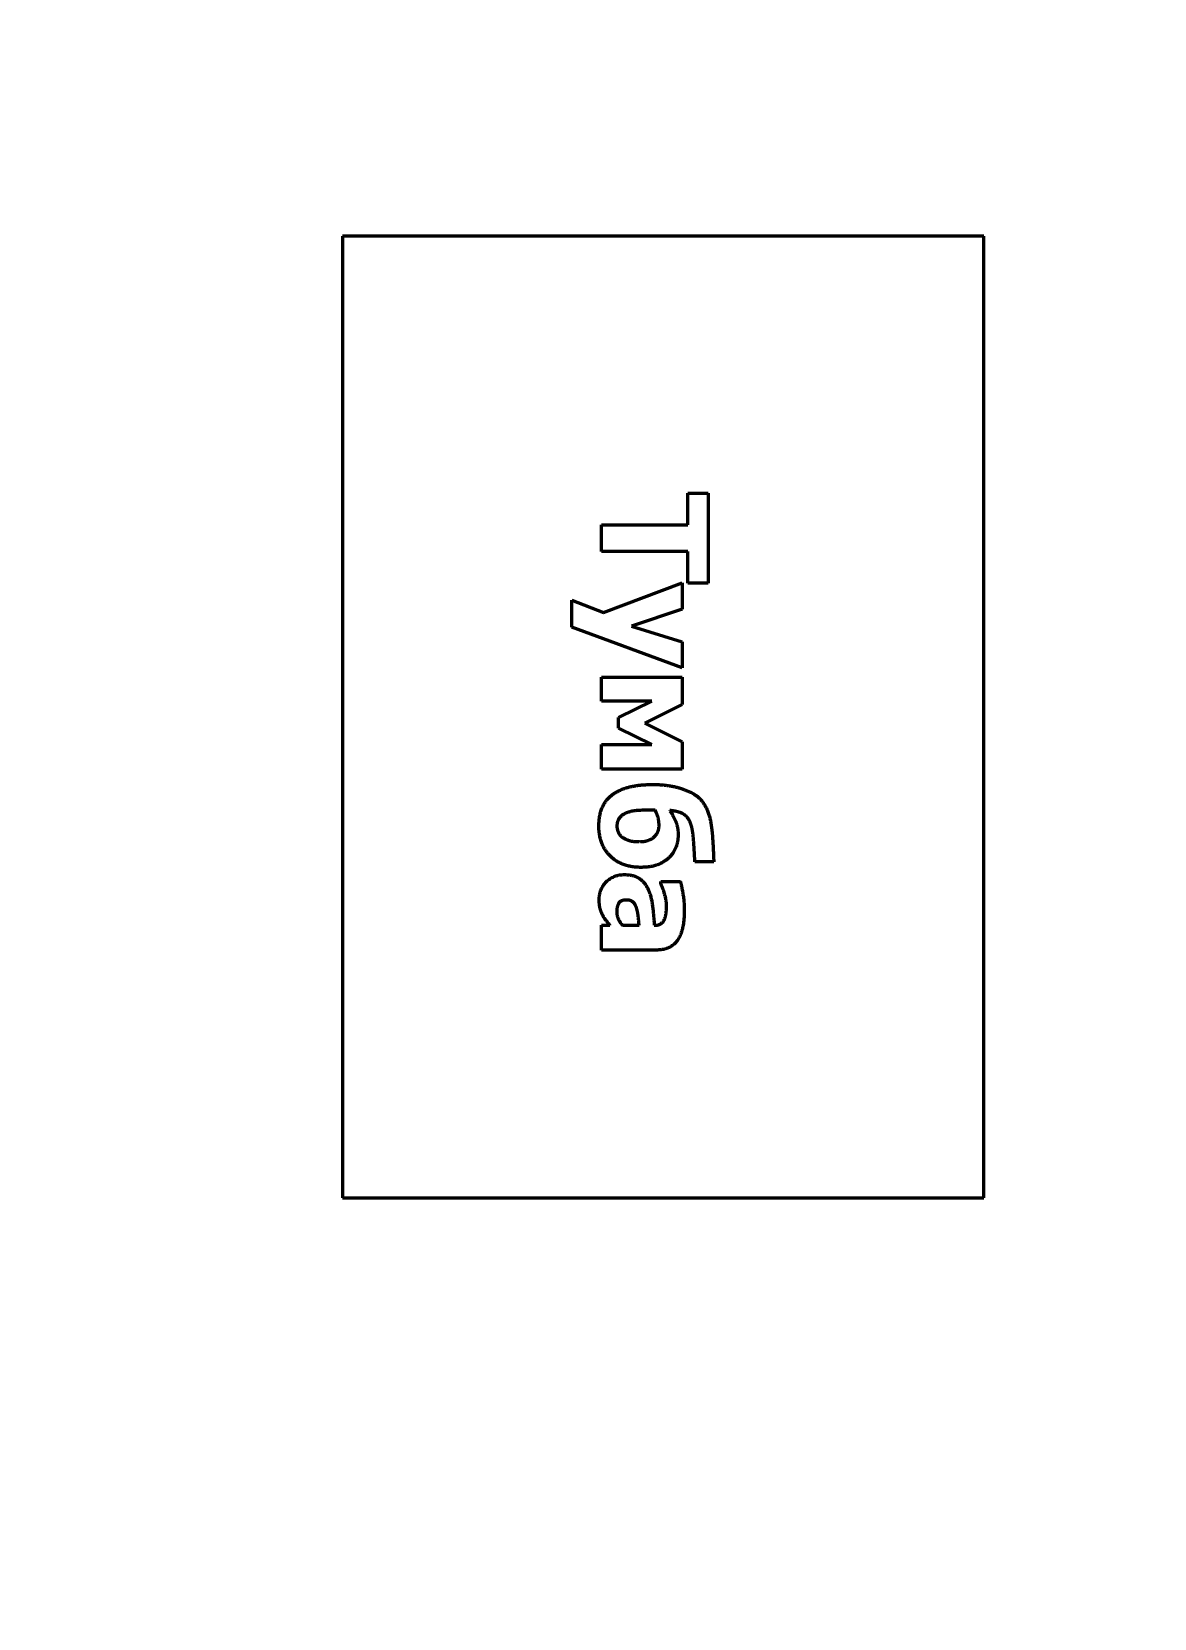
# Model space of a CAD drawing. Header units: millimetres. Extents: x 0 to 210, y 0 to 297.
import ezdxf

# ---------------------------------------------------------------- set-up
doc = ezdxf.new("R2010")
doc.units = ezdxf.units.MM
doc.linetypes.add('K5LT_BASIC', pattern=[0])
doc.layers.add('Системный слой', color=7, linetype='Continuous')

msp = doc.modelspace()

# ---------------------------------------------------------------- linework, layer by layer
at = {"layer": 'Системный слой', "color": 143, "linetype": 'K5LT_BASIC', "lineweight": 60, "true_color": 0x33acca}
for p, q in [((178.13, 258.7), (58.13, 258.7)), ((58.13, 258.7), (58.13, 78.7)), ((178.13, 78.7), (178.13, 258.7)), ((122.76, 210.63), (126.57, 210.63)), ((122.76, 204.72), (122.76, 210.63)), ((126.57, 210.63), (126.57, 193.78)), ((106.57, 204.72), (122.76, 204.72)), ((106.57, 199.69), (106.57, 204.72)), ((122.76, 199.69), (106.57, 199.69)), ((122.76, 193.78), (122.76, 199.69)), ((106.94, 188.3), (121.66, 193.83)), ((121.66, 193.83), (121.66, 188.9)), ((126.57, 193.78), (122.76, 193.78)), ((101.04, 190.58), (106.94, 188.3)), ((101.04, 185.53), (101.04, 190.58)), ((121.66, 188.9), (112.19, 185.72)), ((121.66, 177.93), (101.04, 185.53)), ((112.19, 185.72), (121.66, 182.76)), ((121.66, 182.76), (121.66, 177.93)), ((106.57, 171.67), (106.57, 176.16)), ((106.57, 176.16), (121.66, 176.16)), ((121.66, 176.16), (121.66, 171.04)), ((116.03, 171.67), (106.57, 171.67)), ((109.74, 168.61), (116.03, 171.67)), ((121.66, 171.04), (114.67, 167.55)), ((109.74, 166.63), (109.74, 168.61)), ((116.03, 163.57), (109.74, 166.63)), ((114.67, 167.55), (121.66, 164.07)), ((106.57, 163.57), (116.03, 163.57)), ((106.57, 158.95), (106.57, 163.57)), ((121.66, 164.07), (121.66, 158.95)), ((121.66, 158.95), (106.57, 158.95)), ((127.59, 141.61), (124.06, 141.61)), ((117.69, 137.54), (117.69, 137.94)), ((117.69, 137.94), (121.33, 137.94)), ((106.57, 129.76), (108.17, 129.76)), ((106.57, 125.09), (106.57, 129.76)), ((110.51, 129.76), (113.63, 129.76)), ((116.47, 129.73), (116.55, 129.73)), ((116.83, 125.09), (106.57, 125.09)), ((58.13, 78.7), (178.13, 78.7))]:
    msp.add_line(p, q, dxfattribs=at)
for points in [[(106.1, 148.35), (106.1, 152.27), (111.17, 156.09), (116.24, 156.09)], [(116.24, 156.09), (117.2, 156.09), (119.21, 155.9), (120.64, 155.58)], [(120.64, 155.58), (121.82, 155.28), (124.17, 154.23), (124.92, 153.49)], [(124.92, 153.49), (125.77, 152.66), (127.02, 149.77), (127.28, 147.18)], [(110.94, 150.62), (110.21, 150.26), (109.47, 149.08), (109.47, 148.28)], [(115.77, 151.28), (113.83, 151.28), (111.8, 151.04), (110.94, 150.62)], [(116.62, 151.26), (116.47, 151.26), (115.98, 151.28), (115.77, 151.28)], [(117.36, 148.44), (117.36, 149.08), (117.04, 150.49), (116.62, 151.26)], [(122.16, 150.37), (121.75, 150.7), (120.36, 151.12), (119.36, 151.22)], [(119.36, 151.22), (120.07, 150.21), (120.93, 148.01), (120.93, 146.73)], [(123.55, 147.83), (123.39, 148.61), (122.71, 149.95), (122.16, 150.37)], [(113.91, 140.57), (110.38, 140.57), (106.1, 144.78), (106.1, 148.35)], [(109.47, 148.28), (109.47, 147.83), (109.87, 146.74), (110.31, 146.34)], [(110.31, 146.34), (110.85, 145.92), (112.35, 145.38), (113.76, 145.38)], [(113.76, 145.38), (115.39, 145.38), (117.36, 147.07), (117.36, 148.44)], [(120.93, 146.73), (120.93, 145.46), (120.1, 143.24), (119.26, 142.43)], [(123.88, 144.78), (123.85, 145.35), (123.67, 147.18), (123.55, 147.83)], [(127.28, 147.18), (127.39, 145.97), (127.56, 142.59), (127.59, 141.61)], [(124.06, 141.61), (124.02, 142.45), (123.94, 143.87), (123.88, 144.78)], [(119.26, 142.43), (118.38, 141.57), (115.82, 140.57), (113.91, 140.57)], [(106.16, 134.55), (106.16, 136.56), (108.85, 139.21), (110.9, 139.21)], [(110.9, 139.21), (112.56, 139.21), (114.64, 137.86), (115.24, 136.6)], [(118.76, 133.42), (118.76, 134.25), (118.16, 136.48), (117.69, 137.54)], [(121.33, 137.94), (121.53, 137.25), (122.08, 134.13), (122.08, 132.55)], [(106.8, 131.65), (106.49, 132.29), (106.16, 133.49), (106.16, 134.55)], [(111.28, 134.46), (110.23, 134.46), (109.44, 133.31), (109.44, 132.19)], [(113.08, 133.14), (112.87, 133.78), (112, 134.46), (111.28, 134.46)], [(115.24, 136.6), (115.86, 135.32), (116.34, 131.77), (116.47, 129.73)], [(108.17, 129.76), (107.77, 130.24), (107.12, 131.01), (106.8, 131.65)], [(109.44, 132.19), (109.44, 131.57), (110, 130.28), (110.51, 129.76)], [(113.63, 129.76), (113.52, 130.96), (113.34, 132.43), (113.08, 133.14)], [(116.55, 129.73), (117.8, 129.73), (118.76, 131.57), (118.76, 133.42)], [(122.08, 132.55), (122.08, 128.66), (119.49, 125.09), (116.83, 125.09)]]:
    msp.add_open_spline(points, degree=2, dxfattribs=at)

doc.saveas('drawing.dxf')
